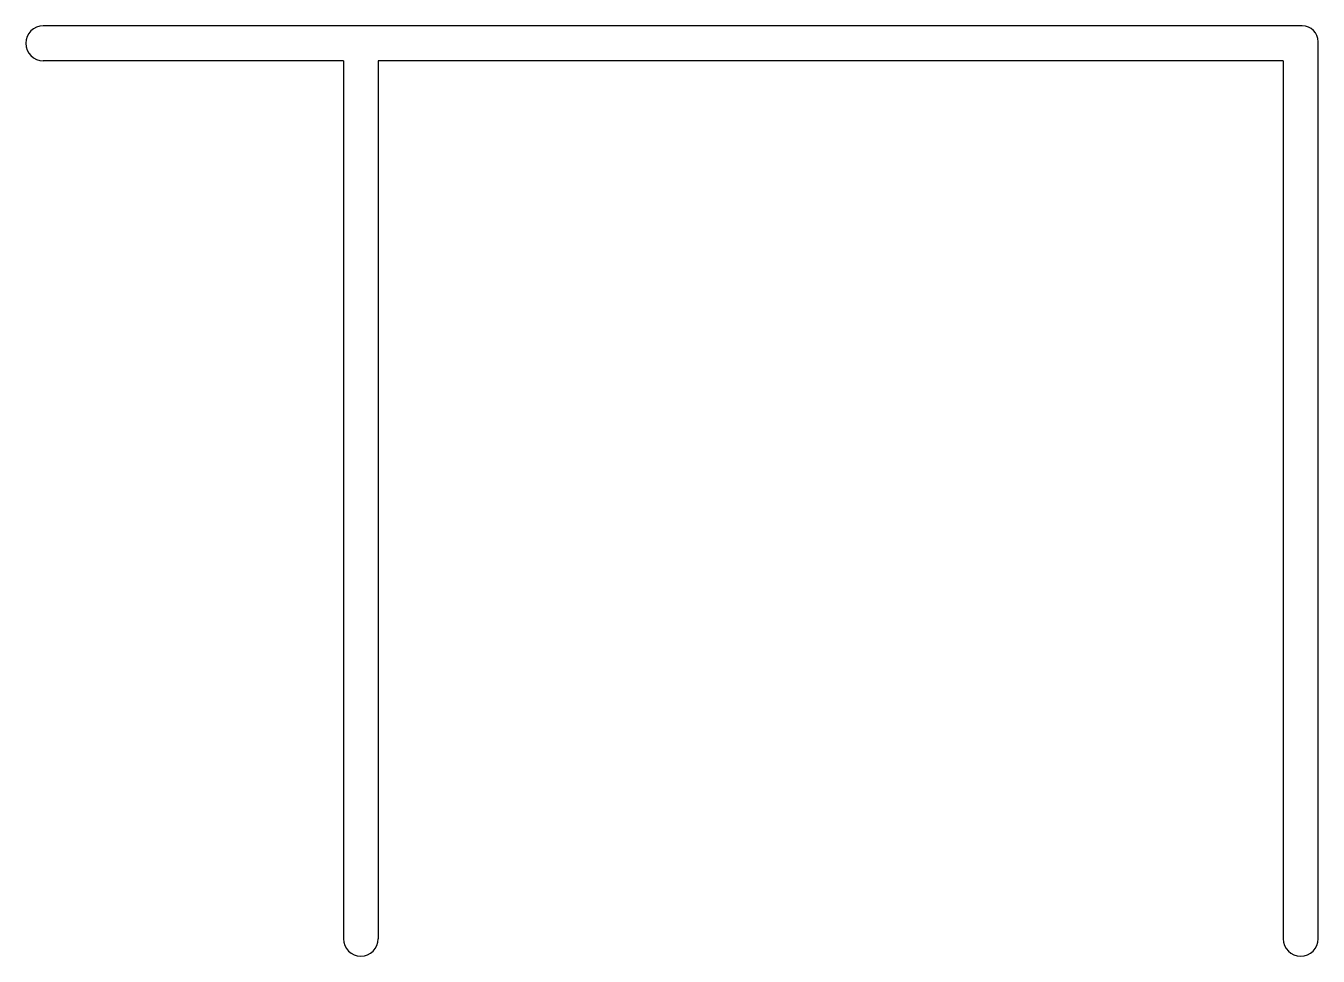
# Model space of a CAD drawing. Extents: x 1865.9 to 1906.6, y 1393.1 to 1422.4.
import ezdxf

# ---------------------------------------------------------------- set-up
doc = ezdxf.new("R2010")
doc.units = 0
doc.layers.get('0').update_dxf_attribs({"linetype": 'CONTINUOUS'})

msp = doc.modelspace()

# ---------------------------------------------------------------- linework, layer by layer
at = {"linetype": 'CONTINUOUS'}
for p, q in [((1906.117, 1422.358), (1866.467, 1422.358)), ((1906.617, 1393.608), (1906.617, 1421.858)), ((1875.917, 1421.258), (1866.467, 1421.258)), ((1875.917, 1421.258), (1875.917, 1393.608)), ((1877.017, 1421.258), (1877.017, 1393.608)), ((1905.517, 1421.258), (1877.017, 1421.258)), ((1905.517, 1421.258), (1905.517, 1393.608))]:
    msp.add_line(p, q, dxfattribs=at)
for centre, radius, start, end in [((1866.467, 1421.808), 0.55, 90, 270), ((1906.117, 1421.858), 0.5, 0, 90), ((1876.467, 1393.608), 0.55, 180, 360), ((1906.067, 1393.608), 0.55, 180, 0)]:
    msp.add_arc(centre, radius, start, end, dxfattribs=at)

doc.saveas('drawing.dxf')
